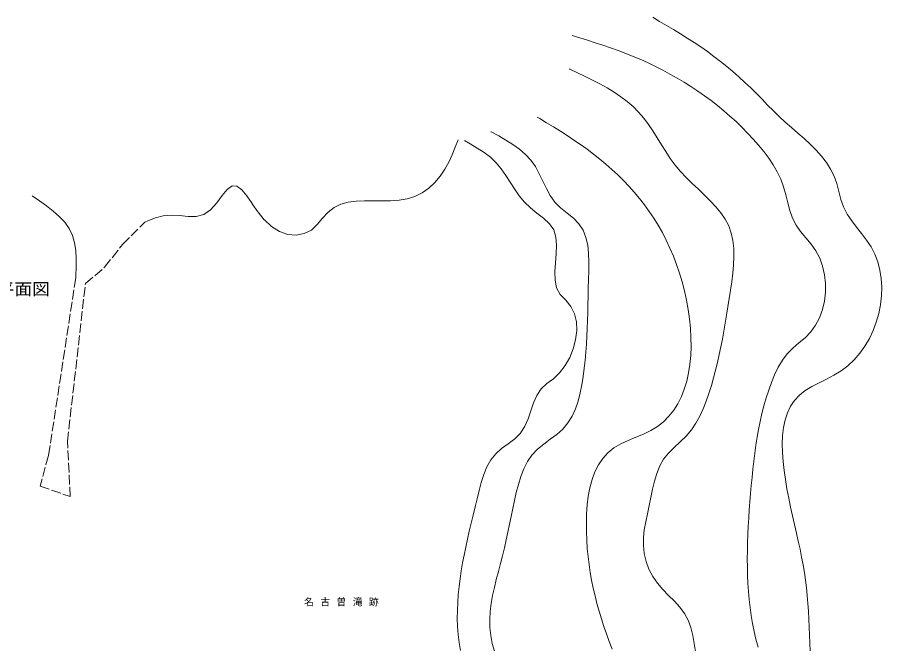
# Model space of a CAD drawing. Units: millimetres, scale not verified. Extents: x -13427 to 82914, y -7053 to 70496.
# Drawn here: x 19015 to 72484, y 31722 to 70496 of the extents above; entities that cross this region are included whole.
import ezdxf
from ezdxf.enums import TextEntityAlignment as Align

# ---------------------------------------------------------------- set-up
doc = ezdxf.new("R2010")
doc.units = ezdxf.units.MM
doc.header["$LTSCALE"] = 100
doc.linetypes.add('DASHED', pattern=[7.5, 6, -1.5])
doc.layers.add('0-0通り芯', color=4, linetype='Continuous', lineweight=13)
doc.styles.add('ＭＳ ゴシック', font='')
doc.styles.get('ＭＳ ゴシック').set_extended_font_data('MS Gothic')

msp = doc.modelspace()

# ---------------------------------------------------------------- linework, layer by layer
at = {"layer": '0-0通り芯', "linetype": 'DASHED'}
for p, q in [((25528.8, 56434.1), (26896.9, 57808.6)), ((24416.6, 55023.8), (25528.8, 56434.1)), ((23230.3, 54015.3), (24416.6, 55023.8)), ((22626.1, 54361.4), (20950.7, 43368.6)), ((22118.9, 44249), (23230.3, 54015.3)), ((22291.2, 40830), (22118.9, 44249)), ((20950.7, 43368.6), (20424.7, 41484)), ((20424.7, 41484), (22291.2, 40830))]:
    msp.add_line(p, q, dxfattribs=at)
for points in [[(58317.5, 70496.2), (58748.8, 70243.1), (59179.3, 69988.8), (59608.4, 69732), (60035.2, 69471.6), (60459.1, 69206.4), (60879.3, 68935.2), (61295, 68656.7), (61705.6, 68369.7), (62110.3, 68073.7), (62508.4, 67768.8), (62899.4, 67455.3), (63282.4, 67133.4), (63656.9, 66803.5), (64022.2, 66465.9), (64379.2, 66121.2), (64730.6, 65771.4), (65079.8, 65418.4), (65429.8, 65063.9), (65783.9, 64709.8), (66145.1, 64358), (66516.8, 64010.4), (66900.4, 63667.9), (67290.4, 63327.8), (67679, 62985.8), (68058.4, 62637.9), (68420.6, 62280), (68757.9, 61907.9), (69062.4, 61517.6), (69326.3, 61104.9), (69541.7, 60665.8), (69704, 60197.7), (69833.8, 59711.7), (69964.8, 59225.6), (70130.8, 58757.4), (70355.1, 58319.3), (70626.7, 57904.9), (70927.5, 57504.2), (71239.1, 57106.7), (71543.4, 56702.4), (71822.1, 56281.1), (72057.4, 55832.6), (72240.3, 55354.4), (72371.5, 54851.6), (72452.5, 54329.7), (72484.5, 53794.5), (72468.8, 53251.3), (72406.6, 52705.8), (72299.4, 52163.5), (72148.4, 51630.1), (71954.9, 51111.1), (71720.2, 50612), (71445.6, 50138.5), (71132.4, 49696.1), (70782, 49290.3), (70395.5, 48926.8), (69974.5, 48610.9), (69526, 48339.3), (69064.8, 48097.3), (68606, 47869), (68164.8, 47638.9), (67756.5, 47391.3), (67396.3, 47110.6), (67094.7, 46785.8), (66849.9, 46418.8), (66657.7, 46013.6), (66514, 45574.2), (66414.9, 45104.5), (66356.2, 44608.7), (66333.8, 44090.7), (66343.7, 43554.4), (66381.7, 43004.1), (66443.9, 42443.5), (66526.1, 41876.9), (66624.2, 41308), (66734.3, 40741.1), (66852.1, 40180), (66973.8, 39628.8), (67095, 39091.5), (67212.4, 38570.9), (67324.4, 38065.1), (67430.2, 37571.2), (67528.7, 37086.3), (67618.9, 36607.5), (67699.9, 36131.8), (67770.7, 35656.4), (67830.6, 35178.7), (67880.4, 34698.2), (67921.4, 34215), (67955, 33729.1), (67982.5, 33240.9), (68005, 32750.3), (68024.1, 32257.5), (68041, 31762.6), (68056.9, 31265.7)], [(64835.5, 31516.6), (64708.3, 31998.6), (64596.6, 32484.3), (64499.8, 32973.2), (64417.1, 33465.1), (64347.8, 33959.8), (64291.2, 34456.9), (64246.5, 34956.2), (64213, 35457.4), (64190, 35960.3), (64176.7, 36464.4), (64172.4, 36969.6), (64176.4, 37475.6), (64187.9, 37982.1), (64206.2, 38488.8), (64230.6, 38995.4), (64260.3, 39501.8), (64294.6, 40007.4), (64332.8, 40512.2), (64374.1, 41015.8), (64417.9, 41518), (64464.2, 42018.5), (64514.2, 42517.5), (64569.2, 43014.8), (64630.4, 43510.5), (64699.1, 44004.6), (64776.5, 44497.2), (64863.8, 44988.1), (64962.2, 45477.4), (65073.2, 45965.2), (65197.8, 46451.4), (65337.3, 46936.1), (65492.9, 47419.1), (65666.3, 47900.1), (65861.7, 48373.3), (66085, 48830.2), (66342, 49262.6), (66638.7, 49661.8), (66980.8, 50019.5), (67362.5, 50340.2), (67749, 50659.7), (68101.5, 51018.4), (68397.8, 51434.3), (68636.1, 51898.4), (68816.1, 52399.9), (68937.4, 52927.9), (68999.6, 53471.5), (69002.2, 54020), (68944.9, 54562.5), (68827.2, 55088.2), (68648.8, 55586.1), (68409.1, 56045.6), (68114.3, 56461.9), (67791.1, 56851.6), (67471.1, 57235.3), (67185.7, 57634), (66963.3, 58066.6), (66800, 58532.8), (66671.1, 59019.6), (66551.3, 59513.9), (66415.5, 60002.6), (66241.5, 60473.9), (66026.4, 60925.6), (65776, 61359.4), (65496.1, 61777.3), (65192.5, 62181), (64870.9, 62572.3), (64536.9, 62953.1), (64192.3, 63323.8), (63837.7, 63684.4), (63473.5, 64035), (63100, 64375.4), (62717.6, 64705.8), (62326.8, 65026), (61927.8, 65336.1), (61521.1, 65636.1), (61107.2, 65925.9), (60686.3, 66205.5), (60258.8, 66474.9), (59825.3, 66734), (59385.9, 66983), (58941.2, 67221.7), (58491.5, 67450.1), (58037.3, 67668.3), (57578.9, 67876.1), (57116.6, 68073.7), (56651, 68260.9), (56182.3, 68438.1), (55711, 68606.6), (55237.6, 68767.8), (54762.5, 68923.1), (54286, 69074.1), (53808.7, 69222.1), (53331, 69368.7), (53328.5, 69369.5)], [(48527.6, 31260), (48399, 31745.3), (48305.4, 32234.5), (48253.8, 32726.2), (48245, 33219.3), (48273.3, 33713.3), (48333.2, 34208), (48418.8, 34702.9), (48524.4, 35197.7), (48644.4, 35692), (48772.9, 36185.4), (48904.2, 36677.5), (49032.7, 37168), (49152.6, 37656.4), (49262.2, 38143.1), (49364.6, 38628.9), (49462.9, 39114.9), (49560.6, 39602.1), (49661, 40091.5), (49767.3, 40584.1), (49882.8, 41080.8), (50012.5, 41579.9), (50165.1, 42071.8), (50349.8, 42546.2), (50575.9, 42992.5), (50852.8, 43400.4), (51189.1, 43760), (51575.1, 44078), (51983.8, 44376.7), (52387.4, 44679.2), (52758, 45008.7), (53072.7, 45383.8), (53331.2, 45802.8), (53540.3, 46257.5), (53707, 46739.5), (53838, 47240.7), (53940.2, 47753), (54020.3, 48268), (54085.1, 48777.9), (54138.5, 49279.8), (54182, 49775.2), (54216.9, 50266.3), (54244.6, 50754.7), (54266.3, 51242.5), (54283.4, 51731.6), (54297.4, 52223.7), (54309.4, 52720.9), (54320.9, 53225), (54333.1, 53737.9), (54347.5, 54261.5), (54363.7, 54796.4), (54371, 55335.1), (54354.7, 55866.8), (54299.9, 56380.9), (54191.9, 56866.4), (54015.9, 57312.8), (53757, 57709.2), (53412.6, 58053.4), (53020.1, 58370.9), (52625.4, 58693.2), (52273.8, 59051.5), (51985.8, 59458.9), (51743, 59900.2), (51523.3, 60357.8), (51305.1, 60814), (51066.6, 61251.4), (50786.1, 61652.5), (50455.7, 62011.1), (50082.7, 62333.4), (49675.7, 62626.8), (49243, 62898.3), (48793.1, 63155.1), (48334.4, 63404.5), (48313.6, 63415.6)], [(46285.2, 62917.4), (46107.8, 62452.2), (45918.7, 61990.6), (45706.5, 61536.7), (45459.5, 61094.2), (45170.3, 60669.5), (44839.4, 60275), (44468.5, 59923.4), (44059.4, 59627.4), (43613.5, 59400.1), (43133.4, 59250.4), (42626.1, 59166.9), (42100, 59131.9), (41563.7, 59127.1), (41025.6, 59134.7), (40494.2, 59136.6), (39978.1, 59114.9), (39485.6, 59051.4), (39025.2, 58928.3), (38605.6, 58727.5), (38234.7, 58431.6), (37902.5, 58056.4), (37572, 57666.1), (37204.1, 57328.9), (36766.4, 57106.5), (36270.7, 57016.6), (35746.6, 57059.2), (35224.1, 57234.5), (34732.8, 57542.3), (34292.3, 57968), (33897.5, 58462.4), (33539.9, 58970.7), (33210.8, 59438.5), (32901.6, 59811.2), (32603.7, 60034.3), (32308.5, 60053.1), (32007.2, 59837.3), (31690.3, 59456.8), (31348, 59008), (30970.6, 58587), (30548.3, 58290.1), (30078.7, 58169.1), (29576.4, 58169.6), (29058.3, 58221.4), (28541.8, 58254.6), (28042.3, 58205.3), (27560.9, 58072.4), (27090.2, 57890.1), (26896.9, 57808.6)], [(46420.4, 31301.9), (46339.3, 31797.2), (46282.8, 32295.1), (46248.3, 32793.3), (46233.2, 33289.5), (46235.9, 33783.3), (46255.2, 34275.2), (46289.7, 34765.6), (46338.4, 35254.9), (46400, 35743.7), (46473.3, 36232.2), (46557.1, 36721), (46650.1, 37210.6), (46751.1, 37701.2), (46859, 38193.4), (46972.4, 38687.7), (47090.3, 39184.4), (47211.3, 39684), (47334.4, 40186.8), (47458.1, 40693.5), (47582.4, 41203.5), (47716, 41709.5), (47872, 42200.7), (48063.6, 42666.1), (48303.7, 43094.9), (48605.7, 43476.2), (48976.3, 43804.2), (49384.8, 44103.6), (49786.5, 44410.2), (50136.7, 44759.8), (50404.1, 45177.4), (50608.3, 45646), (50780.3, 46139.1), (50951.3, 46630.1), (51152.4, 47092.4), (51414.9, 47499.4), (51767.5, 47827.5), (52177.2, 48126.1), (52562.4, 48495.5), (52900.6, 48940.5), (53183.4, 49442.2), (53402.8, 49982.1), (53550.7, 50541.5), (53618.9, 51101.6), (53599.4, 51643.7), (53483.9, 52149.2), (53264.3, 52599.3), (52935.7, 52977.4), (52590.8, 53331.7), (52375.8, 53750.1), (52280.7, 54229.6), (52269.3, 54751.2), (52305.1, 55296.3), (52352, 55845.9), (52373.5, 56381.4), (52333.4, 56883.9), (52195.3, 57334.7), (51932, 57720.1), (51571.5, 58057.1), (51161.9, 58374.2), (50751.6, 58699.9), (50383.9, 59059.5), (50063, 59452.8), (49773.7, 59867.4), (49500.9, 60291), (49229.7, 60711), (48945, 61115), (48631.7, 61490.6), (48277, 61827.3), (47884.4, 62128.8), (47463.8, 62404.2), (47025.2, 62662.9), (46669.3, 62863.5)], [(19945.1, 59438.3), (20391.5, 59134.8), (20826.4, 58825.5), (21238.1, 58505.1), (21615.1, 58167.7), (21945.8, 57807.9), (22218.7, 57419.9), (22422.2, 56998.2), (22554.3, 56541.9), (22627.6, 56056.8), (22655.8, 55549.9), (22652.8, 55027.9), (22632.4, 54497.3), (22626.1, 54361.4)]]:
    msp.add_lwpolyline(points, dxfattribs=at)
at = {"layer": '0-0通り芯'}
for points in [[(60976.1, 31234.2), (60887.7, 31739), (60794.9, 32237.4), (60677.2, 32719.6), (60513.8, 33176), (60285.3, 33597.7), (59992.7, 33986.5), (59657.1, 34354.9), (59300, 34715.7), (58943.2, 35081.7), (58608.3, 35465.9), (58317.1, 35880.9), (58083.8, 36331.4), (57910.3, 36807.9), (57797.2, 37299.5), (57745, 37795.4), (57750.2, 38288.7), (57800.9, 38780.5), (57884.5, 39272.8), (57988.3, 39767.7), (58099.5, 40267.2), (58206.4, 40772.8), (58310.9, 41280.5), (58427.2, 41781.1), (58569.9, 42265.1), (58753.5, 42723.2), (58992.7, 43146), (59298.4, 43526.4), (59653.4, 43876.5), (60027, 44217.8), (60388.2, 44571.5), (60710.6, 44955.7), (60991.1, 45370.6), (61235.2, 45810.2), (61447.9, 46268.7), (61634.5, 46740), (61800.3, 47218.3), (61950.4, 47697.7), (62087.7, 48176.3), (62213.6, 48654.7), (62329.5, 49133.7), (62436.5, 49614.2), (62536.2, 50097), (62629.6, 50582.8), (62718.3, 51072.5), (62803.4, 51566.8), (62886.4, 52066.5), (62968.4, 52572.5), (63050.8, 53085.5), (63133.9, 53605.7), (63212, 54130), (63278, 54654.6), (63324.8, 55175.3), (63345.1, 55688.3), (63331.8, 56189.5), (63277.7, 56675), (63175.7, 57140.8), (63018.5, 57583), (62802.3, 57999.2), (62534.4, 58393.2), (62224.6, 58770), (61882.9, 59134.5), (61519, 59491.8), (61142.7, 59846.9), (60763.9, 60204.6), (60392.3, 60570.1), (60037.9, 60948.2), (59710, 61343.8), (59409.5, 61756.2), (59129.4, 62179.9), (58861.9, 62608.8), (58599.5, 63037.1), (58334.7, 63458.9), (58059.9, 63868.3), (57767.6, 64259.4), (57450.2, 64626.4), (57105.3, 64967.5), (56735.1, 65284.9), (56342.5, 65581.4), (55930.4, 65859.5), (55501.4, 66121.9), (55058.3, 66371), (54604, 66609.6), (54141.1, 66840.2), (53672.5, 67065.4), (53201, 67287.8), (53168.5, 67303.1)], [(55810, 31386.4), (55628.1, 31854.2), (55456.2, 32324.2), (55294.4, 32796.1), (55142.9, 33269.3), (55001.7, 33743.6), (54870.9, 34218.4), (54750.6, 34693.5), (54641.1, 35169.7), (54542.9, 35648.5), (54456.5, 36131.6), (54382.3, 36620.8), (54320.9, 37117.8), (54272.8, 37624.2), (54238.4, 38141.7), (54218.2, 38672), (54213.8, 39214.4), (54228.9, 39762.7), (54267.7, 40310.2), (54334.2, 40850), (54432.4, 41375.3), (54566.5, 41879.2), (54740.6, 42355.1), (54958.7, 42796), (55225, 43195.1), (55543.5, 43545.7), (55917.8, 43841.3), (56341.7, 44087.1), (56798.5, 44299.9), (57271, 44497.1), (57742.3, 44696), (58195.2, 44913.9), (58613, 45167.7), (58988.5, 45464), (59322.7, 45800.2), (59616.8, 46173), (59872.3, 46579.6), (60090.5, 47016.9), (60272.6, 47481.8), (60420.2, 47971.4), (60534.4, 48482.6), (60616.6, 49012.3), (60668.3, 49557.6), (60690.6, 50115.4), (60685, 50682.7), (60652.8, 51256.4), (60595.3, 51833.5), (60513.9, 52411), (60409.9, 52985.9), (60284.6, 53555.1), (60139.4, 54115.5), (59975.6, 54664.3), (59794.6, 55198.2), (59597.5, 55715.1), (59384.9, 56215.2), (59157.2, 56698.8), (58915, 57166.5), (58658.7, 57618.8), (58388.8, 58056.2), (58105.8, 58479.1), (57810.1, 58888.2), (57502.2, 59283.9), (57182.6, 59666.7), (56851.8, 60037.1), (56510.3, 60395.6), (56158.5, 60742.7), (55796.9, 61078.9), (55426, 61404.7), (55046.2, 61720.7), (54658.1, 62027.2), (54262.1, 62324.9), (53858.7, 62614.2), (53448.4, 62895.8), (53032.3, 63170.6), (52611.3, 63440), (52186.7, 63705.2), (51759.5, 63967.5), (51330.8, 64228.1), (51182.3, 64318.1)]]:
    msp.add_lwpolyline(points, dxfattribs=at)

# ---------------------------------------------------------------- texts
at = {"layer": '0-0通り芯', "style": 'ＭＳ ゴシック', "width": 1.1}
msp.add_text('大覚寺名古曽滝跡現況平面図', height=733.1, dxfattribs=at).set_placement((6735.7, 53089.4), align=Align.BOTTOM_LEFT)
at = {"layer": '0-0通り芯', "insert": (36757.7, 34037), "char_height": 439.9, "attachment_point": 7, "style": 'ＭＳ ゴシック'}
msp.add_mtext('\\T1.67;名古曽滝跡', dxfattribs=at)

doc.saveas('drawing.dxf')
